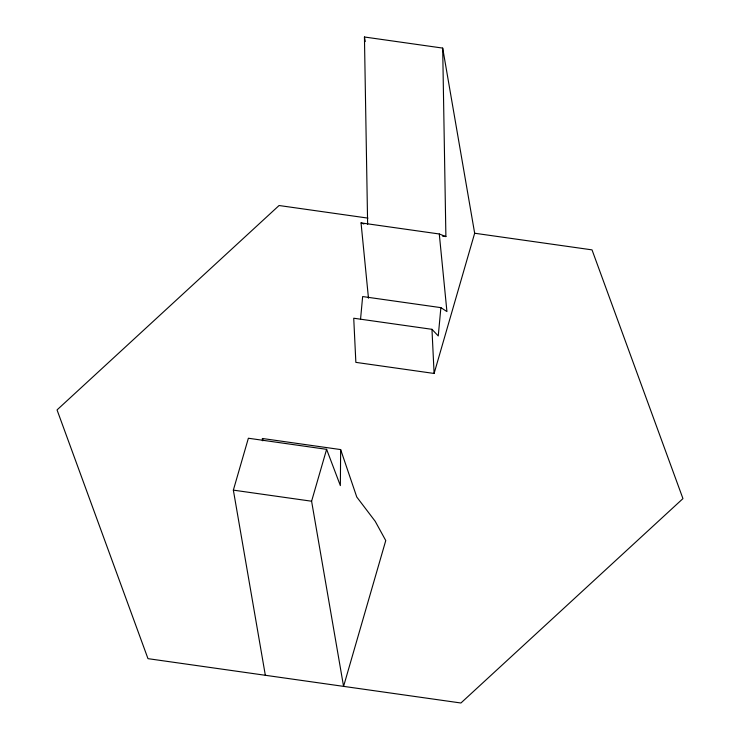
<?xml version="1.0" encoding="UTF-8"?>
<svg xmlns="http://www.w3.org/2000/svg" width="740" height="740" viewBox="0 0 740 740"><rect width="100%" height="100%" fill="white"/><g stroke="black" fill="none" stroke-linecap="round" stroke-linejoin="round"><path stroke-width="1.11" d="M262.395 440.744L262.413 438.496L340.65 449.578L356.772 497.021L375.199 521.293L385.762 540.552L343.573 686.369L311.596 501.221L326.608 449.328L248.372 438.237L233.359 490.13L265.336 675.278M340.65 449.578L340.354 485.597L326.608 449.328M360.546 319.208L362.646 296.555L440.883 307.637L446.932 311.568L439.283 233.988L361.046 222.897L368.474 298.202M440.883 307.637L438.256 335.951L431.966 329.318L353.729 318.228L355.857 362.369L434.103 373.46L474.664 233.239L442.687 48.091L364.441 37L367.632 224.35M367.937 218.115L279.072 205.517L57.045 409.914L147.982 658.655L460.928 703L682.955 498.612L592.019 249.87L474.664 233.239M442.492 236.097L445.896 236.578L442.687 48.091M233.359 490.13L311.596 501.221M439.283 233.988L445.896 236.578M361.046 222.897L363.877 224.007M262.413 438.496L263.144 440.651M364.441 37L365.227 41.542M431.966 329.318L434.103 373.46"/></g></svg>
